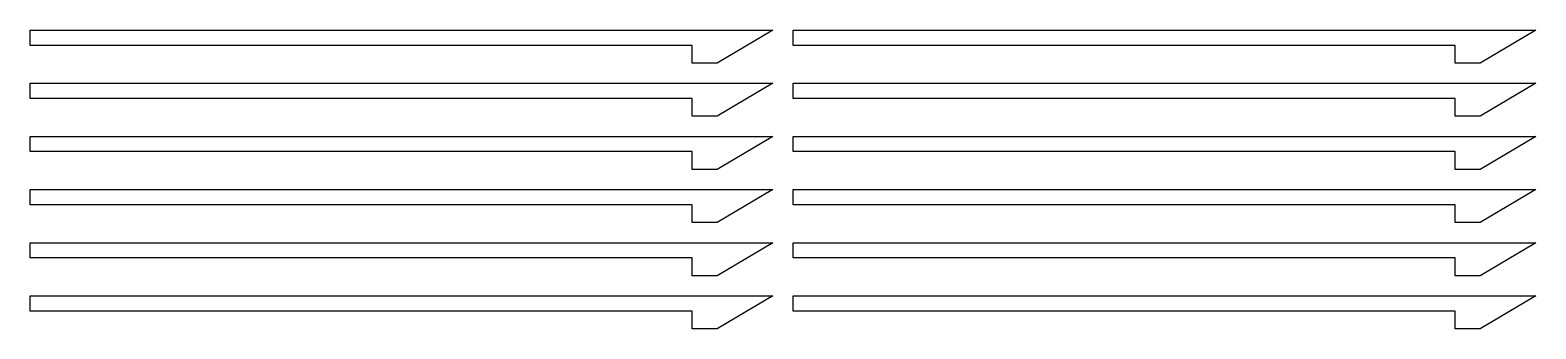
# Model space of a CAD drawing. Header units: millimetres. Extents: x 6 to 602, y 6 to 124.
import ezdxf

# ---------------------------------------------------------------- set-up
doc = ezdxf.new("R2010")
doc.units = ezdxf.units.MM
doc.layers.add('CORTE', color=1, linetype='Continuous')

msp = doc.modelspace()

# ---------------------------------------------------------------- linework, layer by layer
at = {"layer": 'CORTE', "color": 1}
for points in [[(6, 124), (300, 124), (278, 111), (268, 111), (268, 118), (6, 118)], [(308, 124), (602, 124), (580, 111), (570, 111), (570, 118), (308, 118)], [(6, 103), (300, 103), (278, 90), (268, 90), (268, 97), (6, 97)], [(308, 103), (602, 103), (580, 90), (570, 90), (570, 97), (308, 97)], [(6, 82), (300, 82), (278, 69), (268, 69), (268, 76), (6, 76)], [(308, 82), (602, 82), (580, 69), (570, 69), (570, 76), (308, 76)], [(6, 61), (300, 61), (278, 48), (268, 48), (268, 55), (6, 55)], [(308, 61), (602, 61), (580, 48), (570, 48), (570, 55), (308, 55)], [(6, 40), (300, 40), (278, 27), (268, 27), (268, 34), (6, 34)], [(308, 40), (602, 40), (580, 27), (570, 27), (570, 34), (308, 34)], [(6, 19), (300, 19), (278, 6), (268, 6), (268, 13), (6, 13)], [(308, 19), (602, 19), (580, 6), (570, 6), (570, 13), (308, 13)]]:
    msp.add_lwpolyline(points, close=True, dxfattribs=at)

doc.saveas('drawing.dxf')
